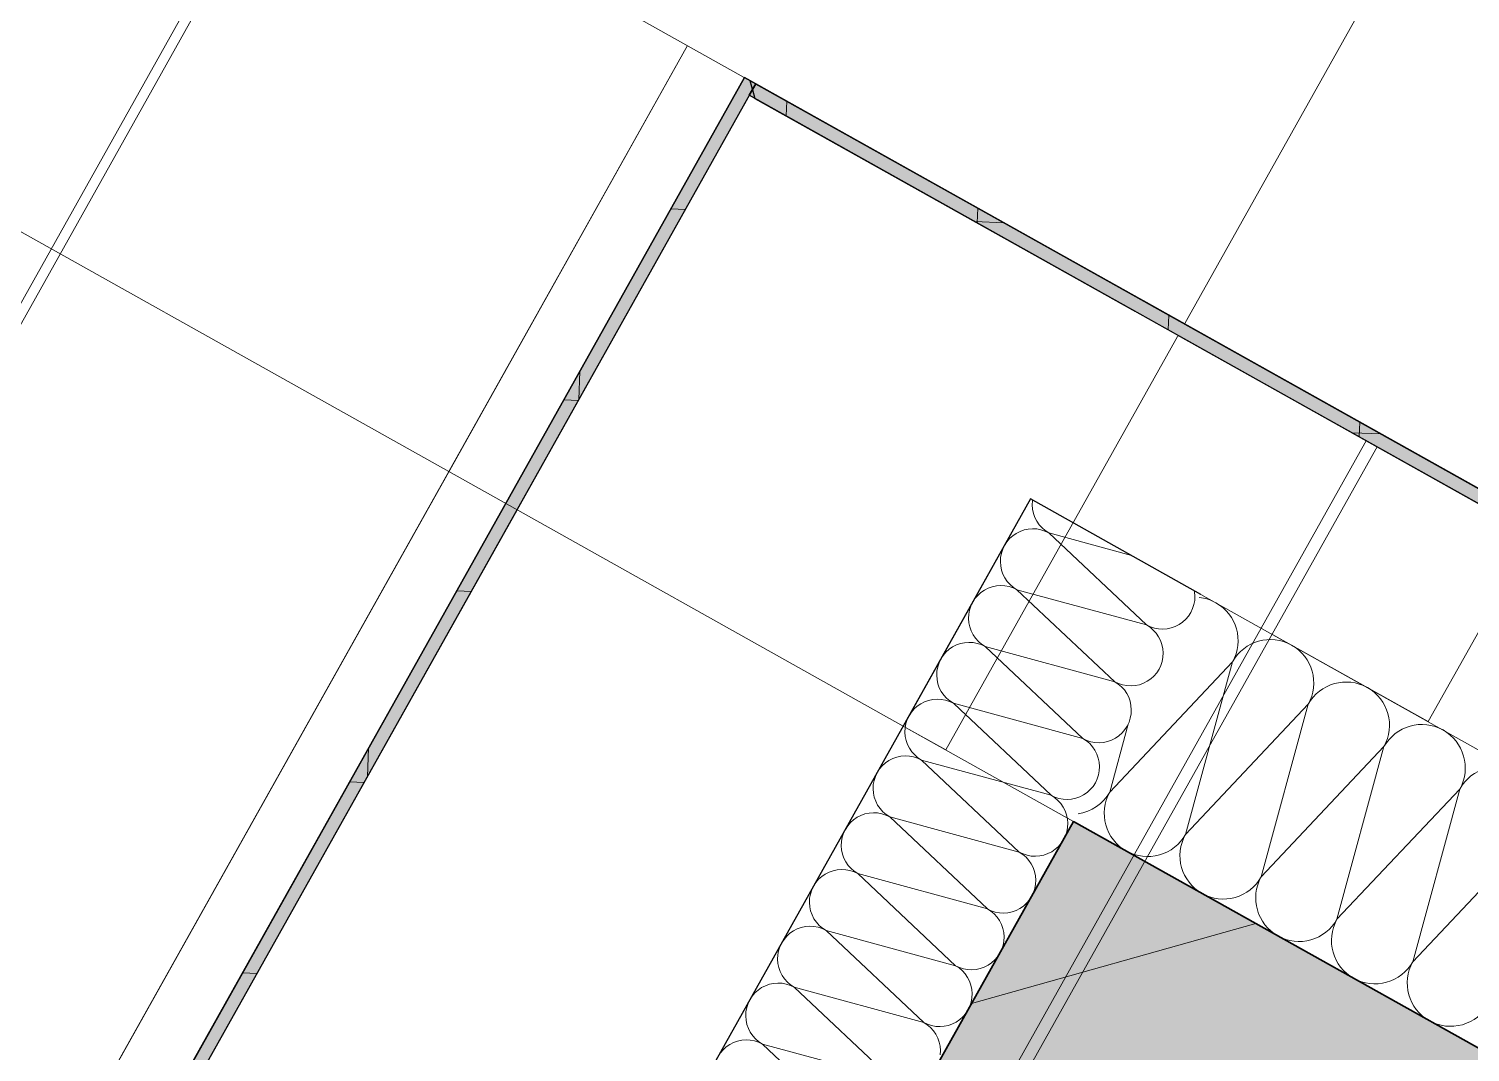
# Model space of a CAD drawing. Header units: metres. Extents: x -36 to 59, y 39 to 183.
# Drawn here: x -23.416 to -22.9733, y 117.3938 to 117.7082 of the extents above; entities that cross this region are included whole.
import ezdxf

# ---------------------------------------------------------------- set-up
doc = ezdxf.new("R2010")
doc.units = ezdxf.units.M
doc.header["$MEASUREMENT"] = 0
for name, pattern in [('Punktlinie', [0.0035, 0, -0.0035]), ('Strichlinie', [0.004, 0.003, -0.001]), ('Strichlinie-unter-Schnitt', [0.0024, 0.0016, -0.0007999999999999998]), ('Strichpunktlinie', [0.00670277762413025, 0.00352777767181396, -0.00176388883590699, 0, -0.0014111111164093]), ('Wipeout_Contour', [1, 0, -1])]:
    doc.linetypes.add(name, pattern=pattern)
for name, color, linetype in [('10  Decken', 7, 'Continuous'), ('10  Dächer', 7, 'Continuous'), ('10  Fassade', 7, 'Continuous'), ('10  Fassade_Deckschraffur', 7, 'Continuous'), ('10  Fassade_Schnittschraffur', 7, 'Continuous'), ('10  Treppen + Rampen', 7, 'Continuous'), ('10  Wand Massiv', 7, 'Continuous'), ('10  Wand Massiv_Deckschraffur', 7, 'Continuous'), ('10  Wand Massiv_Schnittschraffur', 7, 'Continuous')]:
    doc.layers.add(name, color=color, linetype=linetype)
pattern_1 = [(87.60544590150543, (0, 0), (-0.0599476083492596, 0.002506841280133187), []), (177.6054459015056, (0, 0), (0.002506841280132978, 0.05994760834925961), [])]

# ---------------------------------------------------------------- blocks, each defined once
blk = doc.blocks.new('*X9', base_point=(-0.1628299149246004, 98.00747370518326))
at = {"layer": '10  Wand Massiv_Schnittschraffur', "color": 98, "linetype": 'Continuous', "lineweight": 13, "ltscale": 1000, "true_color": 0x000100}
for p, q in [((-23.0462830167004, 117.5137066443064), (-23.08398450751274, 117.4736963979594)), ((-23.0462830167004, 117.5137066443064), (-23.06072068678328, 117.4606616077356)), ((-23.02301919597094, 117.5006718540826), (-23.06072068678328, 117.4606616077356)), ((-23.02301919597094, 117.5006718540826), (-23.03745686605382, 117.4476268175118)), ((-23.07830604018091, 117.4945594946748), (-23.08398450751274, 117.4736963979594)), ((-22.99975537524148, 117.4876370638588), (-23.03745686605382, 117.4476268175118)), ((-22.99975537524148, 117.4876370638588), (-23.01419304532436, 117.434592027288)), ((-22.97649155451202, 117.474602273635), (-23.01419304532436, 117.434592027288)), ((-22.97649155451202, 117.474602273635), (-22.99092922459489, 117.4215572370642)), ((-22.95322773378255, 117.4615674834112), (-22.99092922459489, 117.4215572370642))]:
    blk.add_line(p, q, dxfattribs=at)
for centre, radius, start, end in [((-23.05791492706513, 117.5202240394183), 0.01333333333333343, 60.73795616240479, 83.89851609243716), ((-23.05791492706513, 117.5202240394183), 0.01333333333333343, 330.7379561624048, 60.73795616240479), ((-23.03465110633567, 117.5071892491945), 0.01333333333333335, 60.73795616240479, 150.7379561624048), ((-23.03465110633567, 117.5071892491945), 0.01333333333333343, 330.7379561624048, 60.73795616240479), ((-23.01138728560621, 117.4941544589707), 0.01333333333333343, 60.73795616240479, 150.7379561624048), ((-23.01138728560621, 117.4941544589707), 0.01333333333333343, 330.7379561624048, 60.73795616240479), ((-22.98812346487675, 117.4811196687469), 0.01333333333333343, 60.73795616240479, 150.7379561624048), ((-22.98812346487675, 117.4811196687469), 0.01333333333333343, 330.7379561624048, 60.73795616240479), ((-22.96485964414729, 117.4680848785231), 0.01333333333333335, 60.73795616240479, 150.7379561624048), ((-23.09561641787747, 117.4802137930713), 0.01333333333333343, 278.0885708107965, 330.7379561624048), ((-23.07235259714801, 117.4671790028475), 0.01333333333333336, 150.7379561624048, 240.7379561624048), ((-23.07235259714801, 117.4671790028475), 0.01333333333333335, 240.7379561624048, 330.7379561624048), ((-23.04908877641855, 117.4541442126237), 0.01333333333333336, 150.7379561624048, 240.7379561624048), ((-23.04908877641855, 117.4541442126237), 0.01333333333333343, 240.7379561624048, 330.7379561624048), ((-23.02582495568909, 117.4411094223999), 0.01333333333333336, 150.7379561624048, 240.7379561624048), ((-23.02582495568909, 117.4411094223999), 0.01333333333333343, 240.7379561624048, 330.7379561624048), ((-23.00256113495962, 117.4280746321761), 0.01333333333333336, 150.7379561624048, 240.7379561624048), ((-23.00256113495962, 117.4280746321761), 0.01333333333333335, 240.7379561624048, 330.7379561624048), ((-22.97929731423016, 117.4150398419523), 0.01333333333333336, 150.7379561624048, 240.7379561624048), ((-22.97929731423016, 117.4150398419523), 0.01333333333333343, 240.7379561624048, 330.7379561624048)]:
    blk.add_arc(centre, radius, start, end, dxfattribs=at)
blk = doc.blocks.new('*X36', base_point=(-0.1628299149246004, 98.00747370518326))
at = {"layer": '10  Fassade_Schnittschraffur', "color": 98, "linetype": 'Continuous', "lineweight": 13, "ltscale": 1000, "true_color": 0x000100}
for p, q in [((-23.10774873951777, 117.5632028342332), (-23.10781747280642, 117.5618965787221)), ((-23.10771060684296, 117.563408338644), (-23.10774873951777, 117.5632028342332)), ((-23.10781747280642, 117.5618965787221), (-23.10771511751433, 117.5605925269136)), ((-23.10771511751433, 117.5605925269136), (-23.10744342496893, 117.5593129914955)), ((-23.10744342496893, 117.5593129914955), (-23.10700704390498, 117.5580798656738)), ((-23.10902724079977, 117.5544743225394), (-23.1103067762178, 117.554202629994)), ((-23.1077231889912, 117.5545766778315), (-23.10902724079977, 117.5544743225394)), ((-23.1064169334801, 117.5545079445428), (-23.1077231889912, 117.5545766778315)), ((-23.10700704390498, 117.5580798656738), (-23.1064134409235, 117.556914248573)), ((-23.10513082466043, 117.554269298719), (-23.1064169334801, 117.5545079445428)), ((-23.1064134409235, 117.556914248573), (-23.10567277273605, 117.555836084225)), ((-23.10567277273605, 117.555836084225), (-23.10479771238069, 117.5548638203206)), ((-23.10479771238069, 117.5548638203206), (-23.10380323238271, 117.5540140925649)), ((-23.11560567514842, 117.5505624374078), (-23.11631832767803, 117.5494655535956)), ((-23.1147559473927, 117.5515569174057), (-23.11560567514842, 117.5505624374078)), ((-23.11378368348834, 117.5524319777611), (-23.1147559473927, 117.5515569174057)), ((-23.11270551914032, 117.5531726459485), (-23.11378368348834, 117.5524319777611)), ((-23.11153990203955, 117.55376624893), (-23.11270551914032, 117.5531726459485)), ((-23.1103067762178, 117.554202629994), (-23.11153990203955, 117.55376624893)), ((-23.10388686821067, 117.5538648236564), (-23.10513082466043, 117.554269298719)), ((-23.10270634857055, 117.5533014400353), (-23.10388686821067, 117.5538648236564)), ((-23.10380323238271, 117.5540140925649), (-23.10270634857059, 117.5533014400353)), ((-23.10270634857055, 117.5533014400353), (-23.07269866381031, 117.525025321926)), ((-23.10270634857059, 117.5533014400353), (-23.07735976274202, 117.546402667453)), ((-23.1175248321856, 117.5457549686861), (-23.11759356547425, 117.544448713175)), ((-23.11728618636183, 117.5470410775058), (-23.1175248321856, 117.5457549686861)), ((-23.11688171129915, 117.5482850339555), (-23.11728618636183, 117.5470410775058)), ((-23.11631832767803, 117.5494655535956), (-23.11688171129915, 117.5482850339555)), ((-23.11759356547425, 117.544448713175), (-23.11749121018216, 117.5431446613664)), ((-23.11749121018216, 117.5431446613664), (-23.11721951763676, 117.5418651259484)), ((-23.11721951763676, 117.5418651259484), (-23.11678313657281, 117.5406320001266)), ((-23.12008286888566, 117.5367547644469), (-23.12131599470741, 117.5363183833829)), ((-23.11880333346763, 117.5370264569923), (-23.12008286888566, 117.5367547644469)), ((-23.11749928165906, 117.5371288122844), (-23.11880333346763, 117.5370264569923)), ((-23.11619302614797, 117.5370600789957), (-23.11749928165906, 117.5371288122844)), ((-23.11678313657281, 117.5406320001266), (-23.11618953359132, 117.5394663830259)), ((-23.1149069173283, 117.536821433172), (-23.11619302614797, 117.5370600789957)), ((-23.11618953359132, 117.5394663830259), (-23.11544886540388, 117.5383882186779)), ((-23.11544886540388, 117.5383882186779), (-23.11457380504852, 117.5374159547735)), ((-23.11366296087854, 117.5364169581093), (-23.1149069173283, 117.536821433172)), ((-23.11457380504852, 117.5374159547735), (-23.11357932505054, 117.5365662270178)), ((-23.12538176781629, 117.5331145718607), (-23.1260944203459, 117.5320176880486)), ((-23.12453204006057, 117.5341090518586), (-23.12538176781629, 117.5331145718607)), ((-23.12355977615621, 117.534984112214), (-23.12453204006057, 117.5341090518586)), ((-23.12248161180818, 117.5357247804015), (-23.12355977615621, 117.534984112214)), ((-23.12131599470741, 117.5363183833829), (-23.12248161180818, 117.5357247804015)), ((-23.11248244123842, 117.5358535744882), (-23.11366296087854, 117.5364169581093)), ((-23.11357932505054, 117.5365662270178), (-23.11248244123842, 117.5358535744882)), ((-23.11248244123842, 117.5358535744882), (-23.07269866381031, 117.525025321926)), ((-23.11248244123842, 117.5358535744882), (-23.08247475647818, 117.5075774563789)), ((-23.05811882601907, 117.5312856844555), (-23.0578801801953, 117.5325717932752)), ((-23.05791380219874, 117.5351821005948), (-23.05799211508946, 117.5355509149736)), ((-23.05781144690665, 117.5338780487863), (-23.05791380219874, 117.5351821005948)), ((-23.0578801801953, 117.5325717932752), (-23.05781144690665, 117.5338780487863)), ((-23.12730092485346, 117.528307103139), (-23.12736965814212, 117.5270008476279)), ((-23.1270622790297, 117.5295932119587), (-23.12730092485346, 117.528307103139)), ((-23.12665780396702, 117.5308371684085), (-23.1270622790297, 117.5295932119587)), ((-23.1260944203459, 117.5320176880486), (-23.12665780396702, 117.5308371684085)), ((-23.05979933723244, 117.5277643245535), (-23.05908668470283, 117.5288612083656)), ((-23.05908668470287, 117.5288612083656), (-23.05852330108175, 117.5300417280057)), ((-23.05852330108175, 117.5300417280057), (-23.05811882601907, 117.5312856844555)), ((-23.12736965814212, 117.5270008476279), (-23.12726730285003, 117.5256967958194)), ((-23.12726730285003, 117.5256967958194), (-23.12699561030462, 117.5244172604013)), ((-23.12699561030462, 117.5244172604013), (-23.12655922924068, 117.5231841345796)), ((-23.07269866381031, 117.525025321926), (-23.0715181441702, 117.5244619383049)), ((-23.07160177999819, 117.5243126693964), (-23.07269866381031, 117.525025321926)), ((-23.07060730000021, 117.5234629416406), (-23.07160177999819, 117.5243126693964)), ((-23.0715181441702, 117.5244619383049), (-23.07027418772044, 117.5240574632422)), ((-23.06973223964485, 117.5224906777363), (-23.07060730000021, 117.5234629416406)), ((-23.07027418772044, 117.5240574632422), (-23.06898807890076, 117.5238188174184)), ((-23.06898807890076, 117.5238188174184), (-23.06768182338967, 117.5237500841298)), ((-23.06768182338967, 117.5237500841298), (-23.0663777715811, 117.5238524394219)), ((-23.0663777715811, 117.5238524394219), (-23.06509823616307, 117.5241241319673)), ((-23.06509823616307, 117.5241241319673), (-23.06386511034131, 117.5245605130312)), ((-23.06386511034131, 117.5245605130312), (-23.06269949324054, 117.5251541160127)), ((-23.06269949324054, 117.5251541160127), (-23.06162132889252, 117.5258947842001)), ((-23.06162132889252, 117.5258947842001), (-23.06064906498817, 117.5267698445555)), ((-23.06064906498817, 117.5267698445555), (-23.05979933723244, 117.5277643245535)), ((-23.12985896155353, 117.5193068988998), (-23.13109208737528, 117.5188705178359)), ((-23.1285794261355, 117.5195785914452), (-23.12985896155353, 117.5193068988998)), ((-23.12727537432693, 117.5196809467373), (-23.1285794261355, 117.5195785914452)), ((-23.12596911881583, 117.5196122134487), (-23.12727537432693, 117.5196809467373)), ((-23.12655922924068, 117.5231841345796), (-23.12596562625919, 117.5220185174788)), ((-23.12468300999616, 117.5193735676249), (-23.12596911881583, 117.5196122134487)), ((-23.12596562625919, 117.5220185174788), (-23.12522495807174, 117.5209403531308)), ((-23.12522495807174, 117.5209403531308), (-23.12434989771639, 117.5199680892264)), ((-23.1234390535464, 117.5189690925622), (-23.12468300999616, 117.5193735676249)), ((-23.12434989771639, 117.5199680892264), (-23.1233554177184, 117.5191183614707)), ((-23.12225853390629, 117.5184057089411), (-23.1234390535464, 117.5189690925622)), ((-23.1233554177184, 117.5191183614707), (-23.12225853390629, 117.5184057089411)), ((-23.06899157145741, 117.5214125133883), (-23.06973223964485, 117.5224906777363)), ((-23.06839796847592, 117.5202468962875), (-23.06899157145741, 117.5214125133883)), ((-23.06796158741197, 117.5190137704657), (-23.06839796847592, 117.5202468962875)), ((-23.06768989486657, 117.5177342350477), (-23.06796158741197, 117.5190137704657)), ((-23.13587051301377, 117.5145698225015), (-23.13643389663488, 117.5133893028614)), ((-23.13515786048416, 117.5156667063136), (-23.13587051301377, 117.5145698225015)), ((-23.13430813272843, 117.5166611863116), (-23.13515786048416, 117.5156667063136)), ((-23.13333586882407, 117.5175362466669), (-23.13430813272843, 117.5166611863116)), ((-23.13225770447605, 117.5182769148544), (-23.13333586882407, 117.5175362466669)), ((-23.13109208737528, 117.5188705178359), (-23.13225770447605, 117.5182769148544)), ((-23.12225853390629, 117.5184057089411), (-23.08247475647818, 117.5075774563789)), ((-23.12225853390629, 117.5184057089411), (-23.09225084914604, 117.4901295908318)), ((-23.0678949186869, 117.5138378189084), (-23.06765627286313, 117.515123927728)), ((-23.06758753957448, 117.5164301832392), (-23.06768989486657, 117.5177342350477)), ((-23.06765627286313, 117.515123927728), (-23.06758753957448, 117.5164301832392)), ((-23.13707701752134, 117.5108592375919), (-23.13714575080999, 117.5095529820808)), ((-23.13683837169756, 117.5121453464116), (-23.13707701752134, 117.5108592375919)), ((-23.13643389663488, 117.5133893028614), (-23.13683837169756, 117.5121453464116)), ((-23.07042515765603, 117.5093219790084), (-23.0695754299003, 117.5103164590064)), ((-23.0695754299003, 117.5103164590064), (-23.0688627773707, 117.5114133428185)), ((-23.0688627773707, 117.5114133428185), (-23.06829939374958, 117.5125938624586)), ((-23.06829939374958, 117.5125938624586), (-23.0678949186869, 117.5138378189084)), ((-23.13714575080999, 117.5095529820808), (-23.13704339551789, 117.5082489302723)), ((-23.13704339551789, 117.5082489302723), (-23.13677170297249, 117.5069693948542)), ((-23.13677170297249, 117.5069693948542), (-23.13633532190854, 117.5057362690325)), ((-23.13633532190854, 117.5057362690325), (-23.13574171892706, 117.5045706519317)), ((-23.08247475647818, 117.5075774563789), (-23.08129423683806, 117.5070140727578)), ((-23.08137787266606, 117.5068648038493), (-23.08247475647818, 117.5075774563789)), ((-23.08038339266808, 117.5060150760936), (-23.08137787266606, 117.5068648038493)), ((-23.08129423683806, 117.5070140727578), (-23.0800502803883, 117.5066095976951)), ((-23.07950833231272, 117.5050428121892), (-23.08038339266808, 117.5060150760936)), ((-23.0800502803883, 117.5066095976951), (-23.07876417156863, 117.5063709518713)), ((-23.07876417156863, 117.5063709518713), (-23.07745791605753, 117.5063022185827)), ((-23.07745791605753, 117.5063022185827), (-23.07615386424897, 117.5064045738748)), ((-23.07615386424897, 117.5064045738748), (-23.07487432883093, 117.5066762664202)), ((-23.07487432883093, 117.5066762664202), (-23.07364120300918, 117.5071126474841)), ((-23.07364120300918, 117.5071126474841), (-23.07247558590841, 117.5077062504656)), ((-23.07247558590841, 117.5077062504656), (-23.07139742156039, 117.508446918653)), ((-23.07139742156039, 117.508446918653), (-23.07042515765603, 117.5093219790084)), ((-23.14086818004311, 117.5014226522887), (-23.14203379714388, 117.5008290493073)), ((-23.13963505422136, 117.5018590333527), (-23.14086818004311, 117.5014226522887)), ((-23.13835551880332, 117.5021307258981), (-23.13963505422136, 117.5018590333527)), ((-23.13705146699476, 117.5022330811902), (-23.13835551880332, 117.5021307258981)), ((-23.13574521148366, 117.5021643479015), (-23.13705146699476, 117.5022330811902)), ((-23.13445910266399, 117.5019257020778), (-23.13574521148366, 117.5021643479015)), ((-23.13574171892706, 117.5045706519317), (-23.13500105073961, 117.5034924875837)), ((-23.13500105073961, 117.5034924875837), (-23.13412599038425, 117.5025202236793)), ((-23.13321514621423, 117.5015212270151), (-23.13445910266399, 117.5019257020778)), ((-23.13412599038425, 117.5025202236793), (-23.13313151038627, 117.5016704959236)), ((-23.13203462657411, 117.500957843394), (-23.13321514621423, 117.5015212270151)), ((-23.13313151038627, 117.5016704959236), (-23.13203462657415, 117.500957843394)), ((-23.07876766412527, 117.5039646478412), (-23.07950833231272, 117.5050428121892)), ((-23.07817406114379, 117.5027990307404), (-23.07876766412527, 117.5039646478412)), ((-23.07773768007984, 117.5015659049187), (-23.07817406114379, 117.5027990307404)), ((-23.07746598753444, 117.5002863695006), (-23.07773768007984, 117.5015659049187)), ((-23.14564660568159, 117.4971219569544), (-23.14620998930272, 117.4959414373142)), ((-23.14493395315198, 117.4982188407665), (-23.14564660568159, 117.4971219569544)), ((-23.14408422539626, 117.4992133207645), (-23.14493395315198, 117.4982188407665)), ((-23.1431119614919, 117.5000883811198), (-23.14408422539626, 117.4992133207645)), ((-23.14203379714388, 117.5008290493073), (-23.1431119614919, 117.5000883811198)), ((-23.13203462657411, 117.500957843394), (-23.10202694181387, 117.4726817252847)), ((-23.13203462657415, 117.500957843394), (-23.09225084914604, 117.4901295908318)), ((-23.07767101135477, 117.4963899533613), (-23.077432365531, 117.497676062181)), ((-23.07736363224234, 117.4989823176921), (-23.07746598753444, 117.5002863695006)), ((-23.077432365531, 117.497676062181), (-23.07736363224234, 117.4989823176921)), ((-23.14685311018916, 117.4934113720448), (-23.14692184347781, 117.4921051165337)), ((-23.14661446436539, 117.4946974808645), (-23.14685311018916, 117.4934113720448)), ((-23.14620998930272, 117.4959414373142), (-23.14661446436539, 117.4946974808645)), ((-23.0802012503239, 117.4918741134613), (-23.07935152256817, 117.4928685934593)), ((-23.07935152256817, 117.4928685934593), (-23.07863887003857, 117.4939654772714)), ((-23.07863887003857, 117.4939654772714), (-23.07807548641744, 117.4951459969115)), ((-23.07807548641744, 117.4951459969115), (-23.07767101135477, 117.4963899533613)), ((-23.14692184347781, 117.4921051165337), (-23.14681948818572, 117.4908010647251)), ((-23.14681948818572, 117.4908010647251), (-23.14654779564032, 117.4895215293071)), ((-23.14654779564032, 117.4895215293071), (-23.14611141457637, 117.4882884034854)), ((-23.14611141457637, 117.4882884034854), (-23.14551781159489, 117.4871227863846)), ((-23.09225084914604, 117.4901295908318), (-23.09107032950593, 117.4895662072107)), ((-23.09115396533393, 117.4894169383022), (-23.09225084914604, 117.4901295908318)), ((-23.09015948533594, 117.4885672105465), (-23.09115396533393, 117.4894169383022)), ((-23.09107032950593, 117.4895662072107), (-23.08982637305616, 117.489161732148)), ((-23.08928442498058, 117.4875949466421), (-23.09015948533594, 117.4885672105465)), ((-23.08982637305616, 117.489161732148), (-23.08854026423649, 117.4889230863242)), ((-23.08854026423649, 117.4889230863242), (-23.0872340087254, 117.4888543530356)), ((-23.0872340087254, 117.4888543530356), (-23.08592995691684, 117.4889567083277)), ((-23.08592995691684, 117.4889567083277), (-23.0846504214988, 117.4892284008731)), ((-23.0846504214988, 117.4892284008731), (-23.08341729567704, 117.489664781937)), ((-23.08341729567704, 117.489664781937), (-23.08225167857628, 117.4902583849185)), ((-23.08225167857628, 117.4902583849185), (-23.08117351422825, 117.490999053106)), ((-23.08117351422825, 117.490999053106), (-23.0802012503239, 117.4918741134613)), ((-23.15064427271097, 117.4839747867417), (-23.15180988981174, 117.4833811837602)), ((-23.14941114688922, 117.4844111678056), (-23.15064427271097, 117.4839747867417)), ((-23.14813161147119, 117.484682860351), (-23.14941114688922, 117.4844111678056)), ((-23.14682755966263, 117.4847852156431), (-23.14813161147119, 117.484682860351)), ((-23.14552130415153, 117.4847164823544), (-23.14682755966263, 117.4847852156431)), ((-23.14423519533186, 117.4844778365307), (-23.14552130415153, 117.4847164823544)), ((-23.14551781159489, 117.4871227863846), (-23.14477714340744, 117.4860446220366)), ((-23.14477714340744, 117.4860446220366), (-23.14390208305208, 117.4850723581322)), ((-23.14299123888209, 117.484073361468), (-23.14423519533186, 117.4844778365307)), ((-23.14390208305208, 117.4850723581322), (-23.1429076030541, 117.4842226303765)), ((-23.14181071924198, 117.4835099778469), (-23.14299123888209, 117.484073361468)), ((-23.1429076030541, 117.4842226303765), (-23.14181071924198, 117.4835099778469)), ((-23.08854375679314, 117.4865167822941), (-23.08928442498058, 117.4875949466421)), ((-23.08795015381165, 117.4853511651933), (-23.08854375679314, 117.4865167822941)), ((-23.08751377274771, 117.4841180393716), (-23.08795015381165, 117.4853511651933)), ((-23.0872420802023, 117.4828385039535), (-23.08751377274771, 117.4841180393716)), ((-23.15542269834946, 117.4796740914073), (-23.15598608197058, 117.4784935717672)), ((-23.15471004581985, 117.4807709752194), (-23.15542269834946, 117.4796740914073)), ((-23.15386031806413, 117.4817654552174), (-23.15471004581985, 117.4807709752194)), ((-23.15288805415977, 117.4826405155727), (-23.15386031806413, 117.4817654552174)), ((-23.15180988981174, 117.4833811837602), (-23.15288805415977, 117.4826405155727)), ((-23.14181071924198, 117.4835099778469), (-23.10202694181387, 117.4726817252847)), ((-23.14181071924198, 117.4835099778469), (-23.11180303448174, 117.4552338597376)), ((-23.08744710402263, 117.4789420878142), (-23.08720845819886, 117.4802281966339)), ((-23.08713972491021, 117.481534452145), (-23.0872420802023, 117.4828385039535)), ((-23.08720845819886, 117.4802281966339), (-23.08713972491021, 117.481534452145)), ((-23.15662920285703, 117.4759635064977), (-23.15669793614568, 117.4746572509866)), ((-23.15669793614568, 117.4746572509866), (-23.15659558085359, 117.4733531991781)), ((-23.15639055703326, 117.4772496153174), (-23.15662920285703, 117.4759635064977)), ((-23.15598608197058, 117.4784935717672), (-23.15639055703326, 117.4772496153174)), ((-23.08997734299173, 117.4744262479142), (-23.089127615236, 117.4754207279122)), ((-23.089127615236, 117.4754207279122), (-23.08841496270639, 117.4765176117243)), ((-23.08841496270643, 117.4765176117243), (-23.08785157908531, 117.4776981313644)), ((-23.08785157908531, 117.4776981313644), (-23.08744710402263, 117.4789420878142)), ((-23.15659558085359, 117.4733531991781), (-23.15632388830818, 117.47207366376)), ((-23.15632388830818, 117.47207366376), (-23.15588750724424, 117.4708405379383)), ((-23.15588750724424, 117.4708405379383), (-23.15529390426275, 117.4696749208375)), ((-23.10202694181387, 117.4726817252847), (-23.10084642217376, 117.4721183416636)), ((-23.10093005800175, 117.4719690727551), (-23.10202694181387, 117.4726817252847)), ((-23.09993557800377, 117.4711193449994), (-23.10093005800175, 117.4719690727551)), ((-23.10084642217376, 117.4721183416636), (-23.09960246572399, 117.4717138666009)), ((-23.09906051764841, 117.470147081095), (-23.09993557800377, 117.4711193449994)), ((-23.09960246572399, 117.4717138666009), (-23.09831635690432, 117.4714752207771)), ((-23.09831635690432, 117.4714752207771), (-23.09701010139323, 117.4714064874885)), ((-23.09701010139323, 117.4714064874885), (-23.09570604958466, 117.4715088427806)), ((-23.09570604958466, 117.4715088427806), (-23.09442651416663, 117.471780535326)), ((-23.09442651416663, 117.471780535326), (-23.09319338834487, 117.4722169163899)), ((-23.09319338834487, 117.4722169163899), (-23.0920277712441, 117.4728105193714)), ((-23.0920277712441, 117.4728105193714), (-23.09094960689608, 117.4735511875588)), ((-23.09094960689608, 117.4735511875588), (-23.08997734299173, 117.4744262479142)), ((-23.16158598247961, 117.4659333182131), (-23.16266414682763, 117.4651926500256)), ((-23.16042036537884, 117.4665269211946), (-23.16158598247961, 117.4659333182131)), ((-23.15918723955709, 117.4669633022585), (-23.16042036537884, 117.4665269211946)), ((-23.15790770413906, 117.4672349948039), (-23.15918723955709, 117.4669633022585)), ((-23.15660365233049, 117.467337350096), (-23.15790770413906, 117.4672349948039)), ((-23.15529739681939, 117.4672686168074), (-23.15660365233049, 117.467337350096)), ((-23.15401128799972, 117.4670299709836), (-23.15529739681939, 117.4672686168074)), ((-23.15529390426275, 117.4696749208375), (-23.1545532360753, 117.4685967564895)), ((-23.1545532360753, 117.4685967564895), (-23.15367817571994, 117.4676244925851)), ((-23.15276733154996, 117.4666254959209), (-23.15401128799972, 117.4670299709836)), ((-23.15367817571994, 117.4676244925851), (-23.15268369572197, 117.4667747648294)), ((-23.15158681190985, 117.4660621122998), (-23.15276733154996, 117.4666254959209)), ((-23.15268369572197, 117.4667747648294), (-23.15158681190985, 117.4660621122998)), ((-23.15158681190985, 117.4660621122998), (-23.11180303448174, 117.4552338597376)), ((-23.15158681190985, 117.4660621122998), (-23.1215791271496, 117.4377859941905)), ((-23.09831984946097, 117.469068916747), (-23.09906051764841, 117.470147081095)), ((-23.09772624647947, 117.4679032996462), (-23.09831984946097, 117.469068916747)), ((-23.09728986541553, 117.4666701738245), (-23.09772624647947, 117.4679032996462)), ((-23.09701817287013, 117.4653906384064), (-23.09728986541553, 117.4666701738245)), ((-23.16519879101732, 117.4622262258602), (-23.16576217463845, 117.4610457062201)), ((-23.16448613848772, 117.4633231096723), (-23.16519879101732, 117.4622262258602)), ((-23.16363641073199, 117.4643175896703), (-23.16448613848772, 117.4633231096723)), ((-23.16266414682763, 117.4651926500256), (-23.16363641073199, 117.4643175896703)), ((-23.09762767175314, 117.4602502658173), (-23.09722319669046, 117.4614942222671)), ((-23.09722319669046, 117.4614942222671), (-23.09698455086669, 117.4627803310867)), ((-23.09691581757804, 117.4640865865979), (-23.09701817287013, 117.4653906384064)), ((-23.09698455086669, 117.4627803310867), (-23.09691581757804, 117.4640865865979)), ((-23.1664052955249, 117.4585156409506), (-23.16647402881355, 117.4572093854395)), ((-23.16647402881355, 117.4572093854395), (-23.16637167352145, 117.455905333631)), ((-23.16616664970112, 117.4598017497703), (-23.1664052955249, 117.4585156409506)), ((-23.16576217463845, 117.4610457062201), (-23.16616664970112, 117.4598017497703)), ((-23.10072569956395, 117.4561033220118), (-23.09975343565959, 117.4569783823671)), ((-23.09975343565959, 117.4569783823671), (-23.09890370790387, 117.4579728623651)), ((-23.09890370790387, 117.4579728623651), (-23.09819105537426, 117.4590697461772)), ((-23.09819105537426, 117.4590697461772), (-23.09762767175314, 117.4602502658173)), ((-23.16637167352145, 117.455905333631), (-23.16609998097605, 117.4546257982129)), ((-23.16609998097605, 117.4546257982129), (-23.1656635999121, 117.4533926723912)), ((-23.1656635999121, 117.4533926723912), (-23.16506999693062, 117.4522270552904)), ((-23.11180303448174, 117.4552338597376), (-23.11062251484162, 117.4546704761165)), ((-23.11070615066962, 117.454521207208), (-23.11180303448174, 117.4552338597376)), ((-23.10971167067164, 117.4536714794523), (-23.11070615066962, 117.454521207208)), ((-23.11062251484162, 117.4546704761165), (-23.10937855839186, 117.4542660010538)), ((-23.10883661031628, 117.4526992155479), (-23.10971167067164, 117.4536714794523)), ((-23.10937855839186, 117.4542660010538), (-23.10809244957219, 117.45402735523)), ((-23.10809594212883, 117.4516210511999), (-23.10883661031628, 117.4526992155479)), ((-23.10809244957219, 117.45402735523), (-23.10678619406109, 117.4539586219414)), ((-23.10678619406109, 117.4539586219414), (-23.10548214225253, 117.4540609772335)), ((-23.10548214225253, 117.4540609772335), (-23.10420260683449, 117.4543326697789)), ((-23.10420260683449, 117.4543326697789), (-23.10296948101274, 117.4547690508428)), ((-23.10296948101274, 117.4547690508428), (-23.10180386391197, 117.4553626538243)), ((-23.10180386391197, 117.4553626538243), (-23.10072569956395, 117.4561033220118)), ((-23.17136207514744, 117.448485452666), (-23.17244023949547, 117.4477447844785)), ((-23.17019645804668, 117.4490790556475), (-23.17136207514744, 117.448485452666)), ((-23.16896333222492, 117.4495154367114), (-23.17019645804668, 117.4490790556475)), ((-23.16768379680688, 117.4497871292568), (-23.16896333222492, 117.4495154367114)), ((-23.16637974499832, 117.4498894845489), (-23.16768379680688, 117.4497871292568)), ((-23.16507348948722, 117.4498207512602), (-23.16637974499832, 117.4498894845489)), ((-23.16378738066755, 117.4495821054365), (-23.16507348948722, 117.4498207512602)), ((-23.16506999693062, 117.4522270552904), (-23.16432932874317, 117.4511488909424)), ((-23.16432932874317, 117.4511488909424), (-23.16345426838781, 117.450176627038)), ((-23.16254342421779, 117.4491776303738), (-23.16378738066755, 117.4495821054365)), ((-23.16345426838781, 117.450176627038), (-23.16245978838983, 117.4493268992823)), ((-23.16136290457767, 117.4486142467527), (-23.16254342421779, 117.4491776303738)), ((-23.16245978838983, 117.4493268992823), (-23.16136290457771, 117.4486142467527)), ((-23.16136290457767, 117.4486142467527), (-23.13135521981743, 117.4203381286434)), ((-23.16136290457771, 117.4486142467527), (-23.1215791271496, 117.4377859941905)), ((-23.10750233914735, 117.4504554340991), (-23.10809594212883, 117.4516210511999)), ((-23.1070659580834, 117.4492223082774), (-23.10750233914735, 117.4504554340991)), ((-23.106794265538, 117.4479427728593), (-23.1070659580834, 117.4492223082774)), ((-23.17497488368515, 117.4447783603131), (-23.17553826730627, 117.443597840673)), ((-23.17426223115554, 117.4458752441252), (-23.17497488368515, 117.4447783603131)), ((-23.17341250339982, 117.4468697241232), (-23.17426223115554, 117.4458752441252)), ((-23.17244023949547, 117.4477447844785), (-23.17341250339982, 117.4468697241232)), ((-23.107403764421, 117.4428024002702), (-23.10699928935832, 117.44404635672)), ((-23.10699928935832, 117.44404635672), (-23.10676064353456, 117.4453324655397)), ((-23.1066919102459, 117.4466387210508), (-23.106794265538, 117.4479427728593)), ((-23.10676064353456, 117.4453324655397), (-23.1066919102459, 117.4466387210508)), ((-23.17618138819272, 117.4410677754035), (-23.17625012148137, 117.4397615198924)), ((-23.17625012148137, 117.4397615198924), (-23.17614776618928, 117.4384574680839)), ((-23.17594274236895, 117.4423538842232), (-23.17618138819272, 117.4410677754035)), ((-23.17553826730627, 117.443597840673), (-23.17594274236895, 117.4423538842232)), ((-23.11050179223181, 117.4386554564647), (-23.10952952832746, 117.43953051682)), ((-23.10952952832746, 117.43953051682), (-23.10867980057173, 117.440524996818)), ((-23.10867980057173, 117.440524996818), (-23.10796714804212, 117.4416218806301)), ((-23.10796714804212, 117.4416218806301), (-23.107403764421, 117.4428024002702)), ((-23.17614776618928, 117.4384574680839), (-23.17587607364388, 117.4371779326658)), ((-23.17587607364388, 117.4371779326658), (-23.17543969257993, 117.4359448068441)), ((-23.17543969257993, 117.4359448068441), (-23.17484608959845, 117.4347791897433)), ((-23.1215791271496, 117.4377859941905), (-23.12039860750949, 117.4372226105694)), ((-23.12048224333748, 117.4370733416609), (-23.1215791271496, 117.4377859941905)), ((-23.1194877633395, 117.4362236139052), (-23.12048224333748, 117.4370733416609)), ((-23.12039860750949, 117.4372226105694), (-23.11915465105972, 117.4368181355067)), ((-23.11861270298414, 117.4352513500008), (-23.1194877633395, 117.4362236139052)), ((-23.11915465105972, 117.4368181355067), (-23.11786854224005, 117.4365794896829)), ((-23.1178720347967, 117.4341731856528), (-23.11861270298414, 117.4352513500008)), ((-23.11786854224005, 117.4365794896829), (-23.11656228672896, 117.4365107563943)), ((-23.11656228672896, 117.4365107563943), (-23.1152582349204, 117.4366131116864)), ((-23.1152582349204, 117.4366131116864), (-23.11397869950236, 117.4368848042318)), ((-23.11397869950236, 117.4368848042318), (-23.11274557368061, 117.4373211852957)), ((-23.11274557368061, 117.4373211852957), (-23.11157995657984, 117.4379147882772)), ((-23.11157995657984, 117.4379147882772), (-23.11050179223181, 117.4386554564647)), ((-23.18113816781531, 117.4310375871189), (-23.18221633216333, 117.4302969189314)), ((-23.17997255071453, 117.4316311901004), (-23.18113816781531, 117.4310375871189)), ((-23.17873942489279, 117.4320675711643), (-23.17997255071453, 117.4316311901004)), ((-23.17745988947475, 117.4323392637097), (-23.17873942489279, 117.4320675711643)), ((-23.17615583766619, 117.4324416190018), (-23.17745988947475, 117.4323392637097)), ((-23.17484958215509, 117.4323728857132), (-23.17615583766619, 117.4324416190018)), ((-23.17356347333542, 117.4321342398894), (-23.17484958215509, 117.4323728857132)), ((-23.17484608959845, 117.4347791897433), (-23.174105421411, 117.4337010253953)), ((-23.174105421411, 117.4337010253953), (-23.17323036105564, 117.4327287614909)), ((-23.17231951688565, 117.4317297648267), (-23.17356347333542, 117.4321342398894)), ((-23.17323036105564, 117.4327287614909), (-23.17223588105766, 117.4318790337352)), ((-23.17113899724554, 117.4311663812056), (-23.17231951688565, 117.4317297648267)), ((-23.17223588105766, 117.4318790337352), (-23.17113899724554, 117.4311663812056)), ((-23.17113899724554, 117.4311663812056), (-23.13135521981743, 117.4203381286434)), ((-23.17113899724554, 117.4311663812056), (-23.1411313124853, 117.4028902630963)), ((-23.11727843181521, 117.433007568552), (-23.1178720347967, 117.4341731856528)), ((-23.11684205075127, 117.4317744427303), (-23.11727843181521, 117.433007568552)), ((-23.11657035820586, 117.4304949073122), (-23.11684205075127, 117.4317744427303)), ((-23.11646800291377, 117.4291908555037), (-23.11657035820586, 117.4304949073122)), ((-23.18531435997414, 117.4261499751259), (-23.18571883503682, 117.4249060186761)), ((-23.18475097635302, 117.427330494766), (-23.18531435997414, 117.4261499751259)), ((-23.18403832382341, 117.4284273785781), (-23.18475097635302, 117.427330494766)), ((-23.18318859606769, 117.4294218585761), (-23.18403832382341, 117.4284273785781)), ((-23.18221633216333, 117.4302969189314), (-23.18318859606769, 117.4294218585761)), ((-23.11717985708887, 117.4253545347231), (-23.11677538202619, 117.4265984911729)), ((-23.11677538202619, 117.4265984911729), (-23.11653673620242, 117.4278845999926)), ((-23.11653673620242, 117.4278845999926), (-23.11646800291377, 117.4291908555037)), ((-23.18595748086058, 117.4236199098564), (-23.18602621414924, 117.4223136543453)), ((-23.18602621414924, 117.4223136543453), (-23.18592385885715, 117.4210096025368)), ((-23.18571883503682, 117.4249060186761), (-23.18595748086058, 117.4236199098564)), ((-23.12027788489964, 117.4212075909176), (-23.11930562099528, 117.4220826512729)), ((-23.11930562099528, 117.4220826512729), (-23.11845589323956, 117.4230771312709)), ((-23.11845589323956, 117.4230771312709), (-23.11774324070995, 117.424174015083)), ((-23.11774324070999, 117.424174015083), (-23.11717985708887, 117.4253545347231)), ((-23.18592385885715, 117.4210096025368), (-23.18565216631174, 117.4197300671187)), ((-23.18565216631174, 117.4197300671187), (-23.1852157852478, 117.418496941297)), ((-23.1852157852478, 117.418496941297), (-23.18462218226631, 117.4173313241962)), ((-23.18462218226631, 117.4173313241962), (-23.18388151407886, 117.4162531598482)), ((-23.13135521981743, 117.4203381286434), (-23.13017470017732, 117.4197747450223)), ((-23.13025833600531, 117.4196254761138), (-23.13135521981743, 117.4203381286434)), ((-23.12926385600733, 117.4187757483581), (-23.13025833600531, 117.4196254761138)), ((-23.13017470017732, 117.4197747450223), (-23.12893074372755, 117.4193702699596)), ((-23.12838879565197, 117.4178034844537), (-23.12926385600733, 117.4187757483581)), ((-23.12893074372755, 117.4193702699596), (-23.12764463490788, 117.4191316241358)), ((-23.12764812746453, 117.4167253201057), (-23.12838879565197, 117.4178034844537)), ((-23.12764463490788, 117.4191316241358), (-23.12633837939678, 117.4190628908472)), ((-23.12633837939678, 117.4190628908472), (-23.12503432758822, 117.4191652461393)), ((-23.12503432758822, 117.4191652461393), (-23.12375479217019, 117.4194369386847)), ((-23.12375479217019, 117.4194369386847), (-23.12252166634843, 117.4198733197486)), ((-23.12252166634843, 117.4198733197486), (-23.12135604924767, 117.4204669227301)), ((-23.12135604924767, 117.4204669227301), (-23.12027788489964, 117.4212075909176)), ((-23.19199242483119, 117.4128490533843), (-23.19296468873555, 117.411973993029)), ((-23.19091426048317, 117.4135897215718), (-23.19199242483119, 117.4128490533843)), ((-23.1897486433824, 117.4141833245533), (-23.19091426048317, 117.4135897215718)), ((-23.18851551756065, 117.4146197056172), (-23.1897486433824, 117.4141833245533)), ((-23.18723598214262, 117.4148913981626), (-23.18851551756065, 117.4146197056172)), ((-23.18593193033405, 117.4149937534547), (-23.18723598214262, 117.4148913981626)), ((-23.18462567482295, 117.4149250201661), (-23.18593193033405, 117.4149937534547)), ((-23.18333956600328, 117.4146863743423), (-23.18462567482295, 117.4149250201661)), ((-23.18388151407886, 117.4162531598482), (-23.1830064537235, 117.4152808959438)), ((-23.18209560955352, 117.4142818992796), (-23.18333956600328, 117.4146863743423)), ((-23.1830064537235, 117.4152808959438), (-23.18201197372553, 117.4144311681881)), ((-23.18091508991341, 117.4137185156585), (-23.18209560955352, 117.4142818992796)), ((-23.18201197372553, 117.4144311681881), (-23.18091508991341, 117.4137185156585)), ((-23.18091508991341, 117.4137185156585), (-23.1411313124853, 117.4028902630963)), ((-23.18091508991341, 117.4137185156585), (-23.15090740515316, 117.3854423975492)), ((-23.12705452448304, 117.4155597030049), (-23.12764812746453, 117.4167253201057)), ((-23.12661814341909, 117.4143265771832), (-23.12705452448304, 117.4155597030049)), ((-23.12634645087369, 117.4130470417651), (-23.12661814341909, 117.4143265771832)), ((-23.1262440955816, 117.4117429899566), (-23.12634645087369, 117.4130470417651)), ((-23.19509045264201, 117.4087021095788), (-23.19549492770468, 117.407458153129)), ((-23.19452706902089, 117.4098826292189), (-23.19509045264201, 117.4087021095788)), ((-23.19381441649128, 117.410979513031), (-23.19452706902089, 117.4098826292189)), ((-23.19296468873555, 117.411973993029), (-23.19381441649128, 117.410979513031)), ((-23.1269559497567, 117.407906669176), (-23.12655147469402, 117.4091506256258)), ((-23.12655147469402, 117.4091506256258), (-23.12631282887025, 117.4104367344455)), ((-23.12631282887025, 117.4104367344455), (-23.1262440955816, 117.4117429899566)), ((-23.19573357352846, 117.4061720443093), (-23.19580230681711, 117.4048657887982)), ((-23.19580230681711, 117.4048657887982), (-23.19569995152501, 117.4035617369897)), ((-23.19549492770468, 117.407458153129), (-23.19573357352846, 117.4061720443093)), ((-23.13005397756751, 117.4037597253705), (-23.12908171366315, 117.4046347857258)), ((-23.12908171366315, 117.4046347857258), (-23.12823198590743, 117.4056292657238)), ((-23.12823198590743, 117.4056292657238), (-23.12751933337782, 117.4067261495359)), ((-23.12751933337782, 117.4067261495359), (-23.1269559497567, 117.407906669176)), ((-23.19569995152501, 117.4035617369897), (-23.19542825897961, 117.4022822015716)), ((-23.19542825897961, 117.4022822015716), (-23.19499187791566, 117.4010490757499)), ((-23.19499187791566, 117.4010490757499), (-23.19439827493418, 117.3998834586491)), ((-23.19439827493418, 117.3998834586491), (-23.19365760674673, 117.3988052943011)), ((-23.1411313124853, 117.4028902630963), (-23.13995079284518, 117.4023268794752)), ((-23.14003442867318, 117.4021776105667), (-23.1411313124853, 117.4028902630963)), ((-23.1390399486752, 117.401327882811), (-23.14003442867318, 117.4021776105667)), ((-23.13995079284518, 117.4023268794752), (-23.13870683639542, 117.4019224044125)), ((-23.13816488831984, 117.4003556189066), (-23.1390399486752, 117.401327882811)), ((-23.13870683639542, 117.4019224044125), (-23.13742072757575, 117.4016837585887)), ((-23.1374242201324, 117.3992774545586), (-23.13816488831984, 117.4003556189066)), ((-23.13742072757575, 117.4016837585887), (-23.13611447206465, 117.4016150253001)), ((-23.13611447206465, 117.4016150253001), (-23.13481042025609, 117.4017173805922)), ((-23.13481042025609, 117.4017173805922), (-23.13353088483805, 117.4019890731376)), ((-23.13353088483805, 117.4019890731376), (-23.1322977590163, 117.4024254542015)), ((-23.1322977590163, 117.4024254542015), (-23.13113214191553, 117.403019057183)), ((-23.13113214191553, 117.403019057183), (-23.13005397756751, 117.4037597253705)), ((-23.20176851749903, 117.3954011878372), (-23.20274078140338, 117.3945261274819)), ((-23.200690353151, 117.3961418560247), (-23.20176851749903, 117.3954011878372)), ((-23.19952473605023, 117.3967354590062), (-23.200690353151, 117.3961418560247)), ((-23.19829161022848, 117.3971718400701), (-23.19952473605023, 117.3967354590062)), ((-23.19701207481044, 117.3974435326155), (-23.19829161022848, 117.3971718400701)), ((-23.19570802300188, 117.3975458879076), (-23.19701207481044, 117.3974435326155)), ((-23.19440176749078, 117.397477154619), (-23.19570802300188, 117.3975458879076)), ((-23.19311565867111, 117.3972385087952), (-23.19440176749078, 117.397477154619)), ((-23.19365760674673, 117.3988052943011), (-23.19278254639137, 117.3978330303968)), ((-23.19187170222135, 117.3968340337325), (-23.19311565867111, 117.3972385087952)), ((-23.19278254639137, 117.3978330303968), (-23.19178806639339, 117.396983302641)), ((-23.19069118258123, 117.3962706501114), (-23.19187170222135, 117.3968340337325)), ((-23.19178806639339, 117.396983302641), (-23.19069118258128, 117.3962706501114)), ((-23.19069118258123, 117.3962706501114), (-23.16068349782099, 117.3679945320021)), ((-23.19069118258128, 117.3962706501114), (-23.15090740515316, 117.3854423975492)), ((-23.13683061715091, 117.3981118374578), (-23.1374242201324, 117.3992774545586)), ((-23.13639423608696, 117.3968787116361), (-23.13683061715091, 117.3981118374578)), ((-23.13612254354156, 117.395599176218), (-23.13639423608696, 117.3968787116361)), ((-23.13602018824946, 117.3942951244095), (-23.13612254354156, 117.395599176218)), ((-23.20274078140338, 117.3945261274819), (-23.2035905091591, 117.3935316474839)), ((-23.13608892153812, 117.3929888688984), (-23.13602018824946, 117.3942951244095))]:
    blk.add_line(p, q, dxfattribs=at)

msp = doc.modelspace()

# ---------------------------------------------------------------- hatches: boundary and pattern name
at = {"layer": '10  Wand Massiv_Schnittschraffur', "linetype": 'Continuous', "lineweight": 100}
msp.add_hatch(color=6, dxfattribs=at).paths.add_polyline_path([(-21.10128880892208, 116.3475022801057), (-23.09507683906756, 117.4646278385384), (-23.21727799741591, 117.2465295191998), (-21.22348996727024, 116.129403960767)])
at = {"layer": '10  Wand Massiv_Schnittschraffur', "linetype": 'Continuous', "lineweight": 13, "true_color": 0x000100}
h = msp.add_hatch(dxfattribs=at)
h.set_pattern_fill('Beton__Stahlbeton_0002', color=98, style=0, pattern_type=2)
h.set_pattern_definition([(195.7379561624047, (0, 0), (-0.03254857575981566, 0.1155014727871794), []), (195.7379561624047, (0.01627428787990783, -0.05775073639358968), (-0.03254857575981566, 0.1155014727871794), [0.08999999999999998, -0.03])])
h.paths.add_polyline_path([(-21.10128880892208, 116.3475022801057), (-23.09507683906756, 117.4646278385384), (-23.21727799741591, 117.2465295191998), (-21.22348996727024, 116.129403960767)])

# ---------------------------------------------------------------- linework, layer by layer
at = {"layer": '10  Decken', "color": 7, "linetype": 'Punktlinie', "lineweight": 13, "ltscale": 1000, "flags": 128}
msp.add_lwpolyline([(1.663916784565522, 161.7759500148917), (-18.77261896872425, 125.3018759472348), (-16.63532241728768, 124.1043421261086), (-21.01012388614022, 116.296422293804), (-22.97300875882053, 117.3962327181709), (-23.09520991716872, 117.1781343988322), (-10.2098942397613, 109.9584524396347), (-9.970379961049412, 110.3859251424981), (-3.457058155096368, 122.0105656792871), (-0.8442382867141571, 120.5465946801546), (0.5391416995923954, 119.7714826239274)], dxfattribs=at)
at = {"layer": '10  Dächer', "color": 255, "linetype": 'Punktlinie', "lineweight": 18, "ltscale": 1000, "flags": 128}
msp.add_lwpolyline([(-23.14742044084729, 117.4939560685368), (-21.01012382128362, 116.2964223534701), (-16.6353224045647, 124.1043421120602), (-18.77261892247932, 125.3018759206158)], close=True, dxfattribs=at)
at = {"layer": '10  Wand Massiv', "color": 7, "linetype": 'Continuous', "lineweight": 35, "ltscale": 1000}
msp.add_line((-21.10128884135033, 116.3475019224771), (-23.09507719281129, 117.4646276609439), dxfattribs=at)
at = {"layer": '10  Wand Massiv', "color": 7, "linetype": 'Continuous', "lineweight": 35, "ltscale": 1000, "flags": 128}
msp.add_lwpolyline([(-23.09507683906756, 117.4646278385384), (-23.21727799741591, 117.2465295191998)], dxfattribs=at)

# ---------------------------------------------------------------- next in the draw order: wipeouts: each hides what was drawn before it
at = {"color": 254, "linetype": 'Wipeout_Contour', "lineweight": 0, "ltscale": 493.2495016309255}
msp.add_wipeout([(-19.184441473233957, 125.30336696136892), (-23.461482015556786, 117.66992578456292), (-23.287003360087443, 117.57216485788152), (-19.00996281776461, 125.20560603468753)], dxfattribs=at).dxf.layer = '10  Wand Massiv_Deckschraffur'

# ---------------------------------------------------------------- next in the draw order: wipeouts: each hides what was drawn before it
at = {"color": 254, "linetype": 'Wipeout_Contour', "lineweight": 0, "ltscale": 492.5731993242909}
msp.add_wipeout([(-23.13433453655174, 117.4866240470353), (-18.857293994228947, 125.12006522384128), (-18.870379893389142, 125.12739729334241), (-23.14742043571194, 117.49395611653641)], dxfattribs=at).dxf.layer = '10  Wand Massiv_Deckschraffur'

# ---------------------------------------------------------------- next in the draw order: wipeouts: each hides what was drawn before it
at = {"color": 254, "linetype": 'Wipeout_Contour', "lineweight": 0, "ltscale": 492.7945583368358}
msp.add_wipeout([(-19.009962817764617, 125.20560603468752), (-23.28700336008745, 117.5721648578815), (-23.14742043571194, 117.4939561165364), (-18.870379893389142, 125.1273972933424)], dxfattribs=at).dxf.layer = '10  Wand Massiv_Deckschraffur'

# ---------------------------------------------------------------- next in the draw order: linework, layer by layer
at = {"layer": '10  Fassade', "color": 7, "linetype": 'Strichlinie-unter-Schnitt', "lineweight": 18, "ltscale": 1000, "flags": 128}
for points in [[(-23.33500174845784, 117.7709993046118), (-23.33306262622123, 117.7699128084655), (-23.00325199476248, 117.5851188984437), (-23.000904204003, 117.5838034240684)], [(-23.000904204003, 117.5838034240684), (-22.99994631212754, 117.5832667143078)], [(-22.99994631212639, 117.5832667143072), (-22.95196466608436, 117.5563824506248)], [(-22.98618099042164, 117.4953149212104), (-22.95196466608436, 117.5563824506248)], [(-22.98618099042164, 117.4953149212104), (-23.03416263646366, 117.5221991848927)]]:
    msp.add_lwpolyline(points, dxfattribs=at)
at = {"layer": '10  Fassade', "color": 7, "linetype": 'Continuous', "lineweight": 25, "ltscale": 1000, "flags": 128}
msp.add_lwpolyline([(-23.0559724683961, 117.5344193007268), (-23.10831606503739, 117.5637475787304)], dxfattribs=at)
at = {"layer": '10  Wand Massiv', "color": 7, "linetype": 'Continuous', "lineweight": 18, "ltscale": 1000, "flags": 128}
for points in [[(-23.13433453655174, 117.4866240470353), (-18.85729399422895, 125.1200652238412)], [(-23.46148201555679, 117.6699257845629), (-23.28700336008745, 117.5721648578815)], [(-23.28700336008745, 117.5721648578815), (-23.14742043571194, 117.4939561165364)], [(-23.14742043571194, 117.4939561165364), (-23.13433453655174, 117.4866240470353)]]:
    msp.add_lwpolyline(points, dxfattribs=at)
at = {"layer": '10  Wand Massiv', "color": 7, "linetype": 'Continuous', "lineweight": 13, "ltscale": 1000, "flags": 128}
msp.add_lwpolyline([(-21.06218443825067, 116.4172937422941), (-23.0559724683961, 117.5344193007268)], dxfattribs=at)

# ---------------------------------------------------------------- next in the draw order: block references
at = {"layer": '10  Treppen + Rampen', "color": 7, "linetype": 'Continuous', "lineweight": 13, "ltscale": 1000}
msp.add_blockref('*X9', (-0.1628299149246004, 98.00747370518326), dxfattribs=at)

# ---------------------------------------------------------------- next in the draw order: wipeouts: each hides what was drawn before it
at = {"color": 254, "linetype": 'Wipeout_Contour', "lineweight": 0, "ltscale": 478.8389832126359}
msp.add_wipeout([(-23.147420435708877, 117.49395611654201), (-23.28700336008811, 117.57216485788622), (-23.409204518436283, 117.35406653854751), (-23.269621594057224, 117.2758577972034)], dxfattribs=at).dxf.layer = '10  Wand Massiv_Deckschraffur'

# ---------------------------------------------------------------- next in the draw order: linework, layer by layer
at = {"layer": '10  Fassade', "color": 7, "linetype": 'Strichpunktlinie', "lineweight": 13, "ltscale": 1000}
msp.add_line((-23.40873260106686, 117.3549080476333), (-23.21368249033242, 117.7030234166939), dxfattribs=at)
at = {"layer": '10  Fassade', "color": 7, "linetype": 'Strichlinie-unter-Schnitt', "lineweight": 18, "ltscale": 1000, "flags": 128}
for points in [[(-23.53086778828807, 117.4233412118363), (-23.33581772390915, 117.771456498164)], [(-23.52811269060015, 117.4217975221377), (-23.33306262622123, 117.7699128084655)], [(-23.19830205914141, 117.2370036121159), (-23.00325199476248, 117.5851188984437)], [(-23.19499637650646, 117.2351514279801), (-22.99994631212754, 117.5832667143078)]]:
    msp.add_lwpolyline(points, dxfattribs=at)
at = {"layer": '10  Fassade', "color": 7, "linetype": 'Continuous', "lineweight": 25, "ltscale": 1000, "flags": 128}
for points in [[(-23.10831606503739, 117.5637475787304), (-23.28120920310621, 117.2551768307306)], [(-23.22886560646494, 117.2258485527269), (-23.09507683906757, 117.4646278385384)]]:
    msp.add_lwpolyline(points, dxfattribs=at)
at = {"layer": '10  Wand Massiv', "color": 7, "linetype": 'Continuous', "lineweight": 18, "ltscale": 1000, "flags": 128}
for points in [[(-23.28700336008811, 117.5721648578862), (-23.40920451843628, 117.3540665385475)], [(-23.14742043570887, 117.493956116542), (-23.28700336008811, 117.5721648578862)], [(-23.14742043570887, 117.493956116542), (-23.26962159405722, 117.2758577972034)]]:
    msp.add_lwpolyline(points, dxfattribs=at)

# ---------------------------------------------------------------- next in the draw order: block references
at = {"layer": '10  Treppen + Rampen', "color": 7, "linetype": 'Continuous', "lineweight": 13, "ltscale": 1000}
msp.add_blockref('*X36', (-0.1628299149246004, 98.00747370518326), dxfattribs=at)

# ---------------------------------------------------------------- next in the draw order: wipeouts: each hides what was drawn before it
at = {"color": 254, "linetype": 'Wipeout_Contour', "lineweight": 0, "ltscale": 483.6558182661995}
msp.add_wipeout([(-22.39861639581563, 119.86556131679974), (-22.402105968925056, 119.86751653533331), (-23.71943444717573, 117.5164166684606), (-23.7159448740663, 117.514461449927)], dxfattribs=at).dxf.layer = '10  Fassade_Deckschraffur'

# ---------------------------------------------------------------- next in the draw order: linework, layer by layer
at = {"layer": '10  Fassade', "color": 7, "linetype": 'Strichlinie', "lineweight": 25, "ltscale": 1000, "flags": 128}
for points in [[(-23.19274527940608, 117.691292568154), (-23.19470049791171, 117.6878029950289)], [(-22.85882148019779, 117.4996089530782), (-23.19470049791171, 117.6878029950289)], [(-22.85686626169215, 117.5030985262033), (-23.19274527940608, 117.691292568154)]]:
    msp.add_lwpolyline(points, dxfattribs=at)

# ---------------------------------------------------------------- next in the draw order: wipeouts: each hides what was drawn before it
at = {"color": 254, "linetype": 'Wipeout_Contour', "lineweight": 0, "ltscale": 479.3201582895214}
msp.add_wipeout([(-23.19470049050953, 117.68780299088144), (-22.8588214717213, 117.4996089483288), (-22.856866253215667, 117.50309852145388), (-23.19274527200391, 117.6912925640065)], dxfattribs=at).dxf.layer = '10  Fassade_Deckschraffur'

# ---------------------------------------------------------------- next in the draw order: hatches: boundary and pattern name
at = {"layer": '10  Fassade_Schnittschraffur', "linetype": 'Continuous', "lineweight": 0, "true_color": 0xffffff}
for points in [[(-23.39200314148135, 117.3438433563424), (-23.38851391072329, 117.3418875269232), (-23.19266422159349, 117.6912864839836), (-23.19615345235155, 117.6932423134029)], [(-21.67913532535102, 116.843212276836), (-23.19274527294116, 117.6912925645317), (-23.1947004914468, 117.6878029914066), (-21.68109054385667, 116.8397227037109)]]:
    msp.add_hatch(color=7, dxfattribs=at).paths.add_polyline_path(points)
at = {"layer": '10  Fassade_Schnittschraffur', "linetype": 'Continuous', "lineweight": 13, "true_color": 0x000100}
h = msp.add_hatch(dxfattribs=at)
h.set_pattern_fill('Dämmung__hart_1_0002', color=98, style=0, pattern_type=2)
h.set_pattern_definition(pattern_1)
h.paths.add_polyline_path([(-23.39200314148135, 117.3438433563424), (-23.38851391072329, 117.3418875269232), (-23.19266422159349, 117.6912864839836), (-23.19615345235155, 117.6932423134029)])
h = msp.add_hatch(dxfattribs=at)
h.set_pattern_fill('Dämmung__hart_1_0002', color=98, style=0, pattern_type=2)
h.set_pattern_definition(pattern_1)
h.paths.add_polyline_path([(-21.67913532535102, 116.843212276836), (-23.19274527294116, 117.6912925645317), (-23.1947004914468, 117.6878029914066), (-21.68109054385667, 116.8397227037109)])

# ---------------------------------------------------------------- next in the draw order: linework, layer by layer
at = {"layer": '10  Fassade', "color": 7, "linetype": 'Strichlinie', "lineweight": 25, "ltscale": 1000, "flags": 128}
for points in [[(-23.19615345041098, 117.6932423168649), (-23.39200314399554, 117.3438433518571)], [(-23.39200314382088, 117.3438433521688), (-23.1961534508188, 117.6932423161373)], [(-23.1961534508188, 117.6932423161373), (-23.19266422006074, 117.6912864867181)], [(-23.19266421965293, 117.6912864874457), (-23.19615345041098, 117.6932423168649)], [(-21.6791353303559, 116.8432122622611), (-23.19449006355167, 117.6922701758743)], [(-23.19449006355167, 117.6922701758743), (-23.19295570897927, 117.6868253842304)], [(-23.38851391306284, 117.3418875227495), (-23.19266422006074, 117.6912864867181)], [(-23.38851391323751, 117.3418875224379), (-23.19266421965293, 117.6912864874457)], [(-23.19295570897927, 117.6868253842304), (-21.68109054889169, 116.8397226891529)]]:
    msp.add_lwpolyline(points, dxfattribs=at)
at = {"layer": '10  Fassade', "color": 7, "linetype": 'Continuous', "lineweight": 25, "ltscale": 1000, "flags": 128}
for points in [[(-23.39200314148135, 117.3438433563424), (-23.38851391072329, 117.3418875269232), (-23.19266422159349, 117.6912864839836), (-23.19615345235155, 117.6932423134029)], [(-21.67913532535102, 116.843212276836), (-21.68109054385667, 116.8397227037109), (-23.1947004914468, 117.6878029914066), (-23.19274527294116, 117.6912925645317)]]:
    msp.add_lwpolyline(points, close=True, dxfattribs=at)
for points in [[(-23.19274527200391, 117.6912925640065), (-23.19470049050953, 117.6878029908814)], [(-22.8588214717213, 117.4996089483288), (-23.19470049050953, 117.6878029908814)], [(-22.85686625321566, 117.5030985214539), (-23.19274527200391, 117.6912925640065)]]:
    msp.add_lwpolyline(points, dxfattribs=at)

doc.saveas('drawing.dxf')
